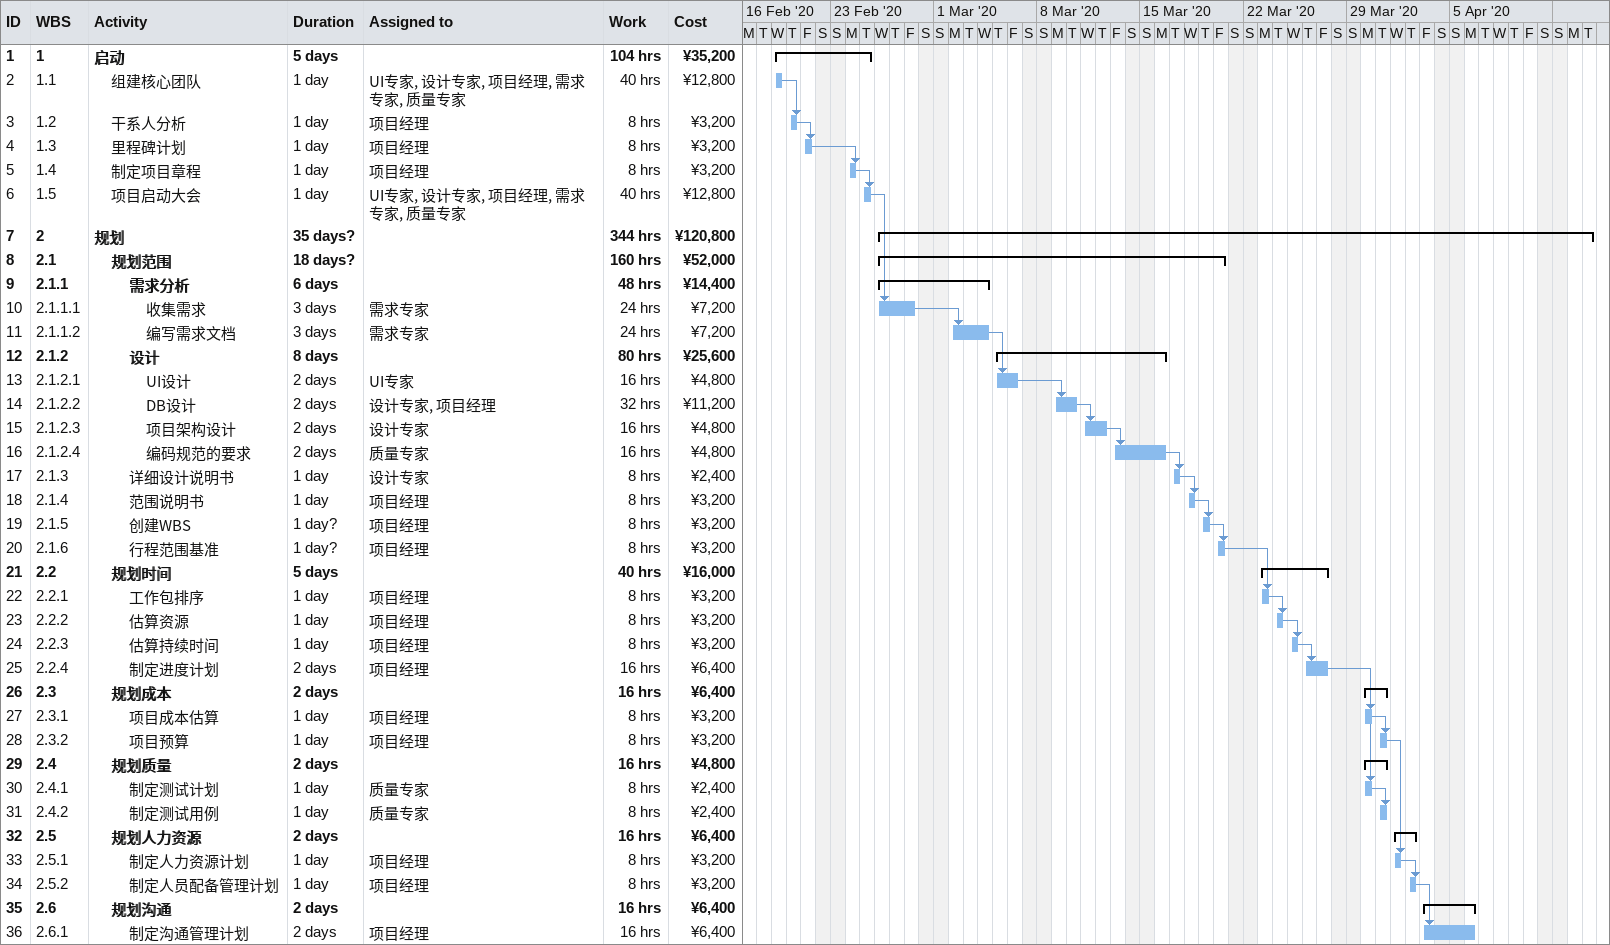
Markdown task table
| ID | WBS | Task | Duration | Start | Finish | Predecessors | Resources | Work (h) | Cost (¥) |
|---|---|---|---|---|---|---|---|---|---|
| 1 | 1 | **启动** | 5d | 2020-02-19 | 2020-02-25 |  |  | 104 | 35200 |
| 2 | 1.1 | 组建核心团队 | 1d | 2020-02-19 | 2020-02-19 |  | UI专家, 设计专家, 项目经理, 需求专家, 质量专家 | 40 | 12800 |
| 3 | 1.2 | 干系人分析 | 1d | 2020-02-20 | 2020-02-20 | 2 | 项目经理 | 8 | 3200 |
| 4 | 1.3 | 里程碑计划 | 1d | 2020-02-21 | 2020-02-21 | 3 | 项目经理 | 8 | 3200 |
| 5 | 1.4 | 制定项目章程 | 1d | 2020-02-24 | 2020-02-24 | 4 | 项目经理 | 8 | 3200 |
| 6 | 1.5 | 项目启动大会 | 1d | 2020-02-25 | 2020-02-25 | 5 | UI专家, 设计专家, 项目经理, 需求专家, 质量专家 | 40 | 12800 |
| 7 | 2 | **规划** | 35d? | 2020-02-26 | 2020-04-14 |  |  | 344 | 120800 |
| 8 | 2.1 | **规划范围** | 18d? | 2020-02-26 | 2020-03-20 |  |  | 160 | 52000 |
| 9 | 2.1.1 | **需求分析** | 6d | 2020-02-26 | 2020-03-04 |  |  | 48 | 14400 |
| 10 | 2.1.1.1 | 收集需求 | 3d | 2020-02-26 | 2020-02-28 | 6 | 需求专家 | 24 | 7200 |
| 11 | 2.1.1.2 | 编写需求文档 | 3d | 2020-03-02 | 2020-03-04 | 10 | 需求专家 | 24 | 7200 |
| 12 | 2.1.2 | **设计** | 8d | 2020-03-05 | 2020-03-16 |  |  | 80 | 25600 |
| 13 | 2.1.2.1 | UI设计 | 2d | 2020-03-05 | 2020-03-06 | 11 | UI专家 | 16 | 4800 |
| 14 | 2.1.2.2 | DB设计 | 2d | 2020-03-09 | 2020-03-10 | 13 | 设计专家, 项目经理 | 32 | 11200 |
| 15 | 2.1.2.3 | 项目架构设计 | 2d | 2020-03-11 | 2020-03-12 | 14 | 设计专家 | 16 | 4800 |
| 16 | 2.1.2.4 | 编码规范的要求 | 2d | 2020-03-13 | 2020-03-16 | 15 | 质量专家 | 16 | 4800 |
| 17 | 2.1.3 | 详细设计说明书 | 1d | 2020-03-17 | 2020-03-17 | 16 | 设计专家 | 8 | 2400 |
| 18 | 2.1.4 | 范围说明书 | 1d | 2020-03-18 | 2020-03-18 | 17 | 项目经理 | 8 | 3200 |
| 19 | 2.1.5 | 创建WBS | 1d? | 2020-03-19 | 2020-03-19 | 18 | 项目经理 | 8 | 3200 |
| 20 | 2.1.6 | 行程范围基准 | 1d? | 2020-03-20 | 2020-03-20 | 19 | 项目经理 | 8 | 3200 |
| 21 | 2.2 | **规划时间** | 5d | 2020-03-23 | 2020-03-27 |  |  | 40 | 16000 |
| 22 | 2.2.1 | 工作包排序 | 1d | 2020-03-23 | 2020-03-23 | 20 | 项目经理 | 8 | 3200 |
| 23 | 2.2.2 | 估算资源 | 1d | 2020-03-24 | 2020-03-24 | 22 | 项目经理 | 8 | 3200 |
| 24 | 2.2.3 | 估算持续时间 | 1d | 2020-03-25 | 2020-03-25 | 23 | 项目经理 | 8 | 3200 |
| 25 | 2.2.4 | 制定进度计划 | 2d | 2020-03-26 | 2020-03-27 | 24 | 项目经理 | 16 | 6400 |
| 26 | 2.3 | **规划成本** | 2d | 2020-03-30 | 2020-03-31 |  |  | 16 | 6400 |
| 27 | 2.3.1 | 项目成本估算 | 1d | 2020-03-30 | 2020-03-30 | 25 | 项目经理 | 8 | 3200 |
| 28 | 2.3.2 | 项目预算 | 1d | 2020-03-31 | 2020-03-31 | 27 | 项目经理 | 8 | 3200 |
| 29 | 2.4 | **规划质量** | 2d | 2020-03-30 | 2020-03-31 |  |  | 16 | 4800 |
| 30 | 2.4.1 | 制定测试计划 | 1d | 2020-03-30 | 2020-03-30 | 25 | 质量专家 | 8 | 2400 |
| 31 | 2.4.2 | 制定测试用例 | 1d | 2020-03-31 | 2020-03-31 | 30 | 质量专家 | 8 | 2400 |
| 32 | 2.5 | **规划人力资源** | 2d | 2020-04-01 | 2020-04-02 |  |  | 16 | 6400 |
| 33 | 2.5.1 | 制定人力资源计划 | 1d | 2020-04-01 | 2020-04-01 | 28 | 项目经理 | 8 | 3200 |
| 34 | 2.5.2 | 制定人员配备管理计划 | 1d | 2020-04-02 | 2020-04-02 | 33 | 项目经理 | 8 | 3200 |
| 35 | 2.6 | **规划沟通** | 2d | 2020-04-03 | 2020-04-06 |  |  | 16 | 6400 |
| 36 | 2.6.1 | 制定沟通管理计划 | 2d | 2020-04-03 | 2020-04-06 | 34 | 项目经理 | 16 | 6400 |
